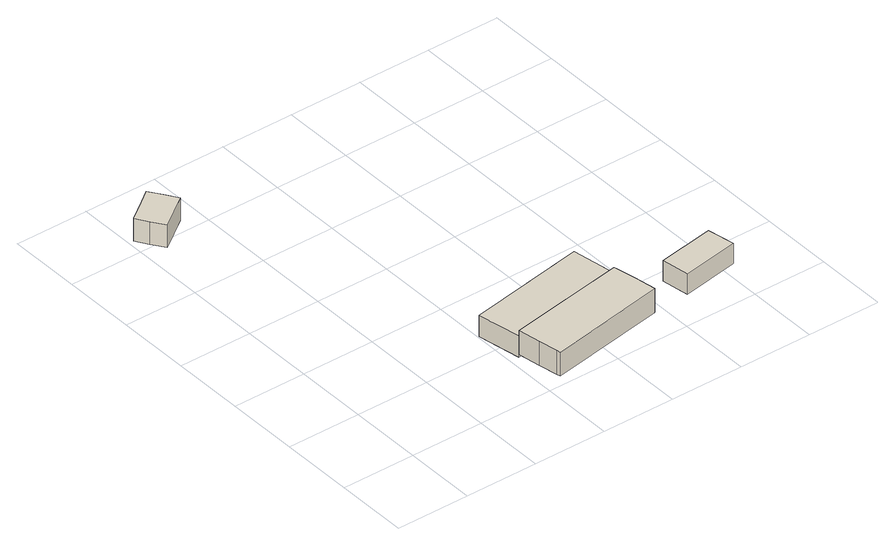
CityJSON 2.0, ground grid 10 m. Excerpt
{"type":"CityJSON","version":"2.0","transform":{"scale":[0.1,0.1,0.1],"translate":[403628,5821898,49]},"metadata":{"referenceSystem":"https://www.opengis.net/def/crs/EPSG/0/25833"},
"CityObjects":{
"building1":{"type":"Building","attributes":{"Gemeindeschluessel":"11000010","BezugspunktDach":"2200","function":"31001_2000","measuredHeight":3.48,"storeysAboveGround":1},"address":[{"country":"Germany","locality":"Berlin","thoroughfareNumber":"99 (9)","thoroughfareName":"Eisenacher Straße"}],"geometry":[{"type":"Solid","lod":"1","boundaries":[[[[0,1,2,3,4,5,6,7]],[[8,9,10,11,12,13,14,15]],[[8,15,7,6]],[[9,8,6,5]],[[10,9,5,4]],[[11,10,4,3]],[[12,11,3,2]],[[13,12,2,1]],[[14,13,1,0]],[[15,14,0,7]]]]}]},
"building2":{"type":"Building","attributes":{"Gemeindeschluessel":"11000010","BezugspunktDach":"2200","function":"31001_2081","measuredHeight":3.46,"storeysAboveGround":1},"address":[{"country":"Germany","locality":"Berlin","thoroughfareNumber":"99 (23)","thoroughfareName":"Eisenacher Straße"}],"geometry":[{"type":"Solid","lod":"1","boundaries":[[[[16,17,18,19,20,21,22,23]],[[24,25,26,27,28,29,30,31]],[[24,31,23,22]],[[25,24,22,21]],[[26,25,21,20]],[[27,26,20,19]],[[28,27,19,18]],[[29,28,18,17]],[[30,29,17,16]],[[31,30,16,23]]]]}]},
"building3":{"type":"Building","attributes":{"Gemeindeschluessel":"11000010","BezugspunktDach":"2200","function":"51009_1610","measuredHeight":3,"storeysAboveGround":0},"address":[{"country":"Germany","locality":"Berlin"}],"geometry":[{"type":"Solid","lod":"1","boundaries":[[[[32,33,34,35]],[[36,37,38,39]],[[36,39,35,34]],[[37,36,34,33]],[[38,37,33,32]],[[39,38,32,35]]]]}]},
"building4":{"type":"Building","attributes":{"Gemeindeschluessel":"11000010","BezugspunktDach":"2200","function":"31001_2612","measuredHeight":2.98,"storeysAboveGround":1},"address":[{"country":"Germany","locality":"Berlin","thoroughfareNumber":"99 (24)","thoroughfareName":"Eisenacher Straße"}],"geometry":[{"type":"Solid","lod":"1","boundaries":[[[[40,41,42,43]],[[44,45,46,47]],[[44,47,43,42]],[[45,44,42,41]],[[46,45,41,40]],[[47,46,40,43]]]]}]}
},
"vertices":[
[18,505,34],[30,488,34],[74,520,34],[63,537,34],[51,554,34],[35,542,34],[21,532,34],[7,522,34],[21,532,2],[35,542,2],[51,554,2],[63,537,2],[74,520,2],[30,488,2],[18,505,2],[7,522,2],
[213,35,46],[218,9,46],[219,4,46],[380,33,46],[375,64,46],[370,89,46],[369,94,46],[208,66,46],[369,94,12],[370,89,12],[375,64,12],[380,33,12],[219,4,12],[218,9,12],[213,35,12],[208,66,12],
[208,66,38],[369,94,38],[359,155,38],[197,126,38],[359,155,8],[369,94,8],[208,66,8],[197,126,8],
[435,42,36],[513,56,36],[506,93,36],[429,80,36],[506,93,7],[513,56,7],[435,42,7],[429,80,7]
]}
